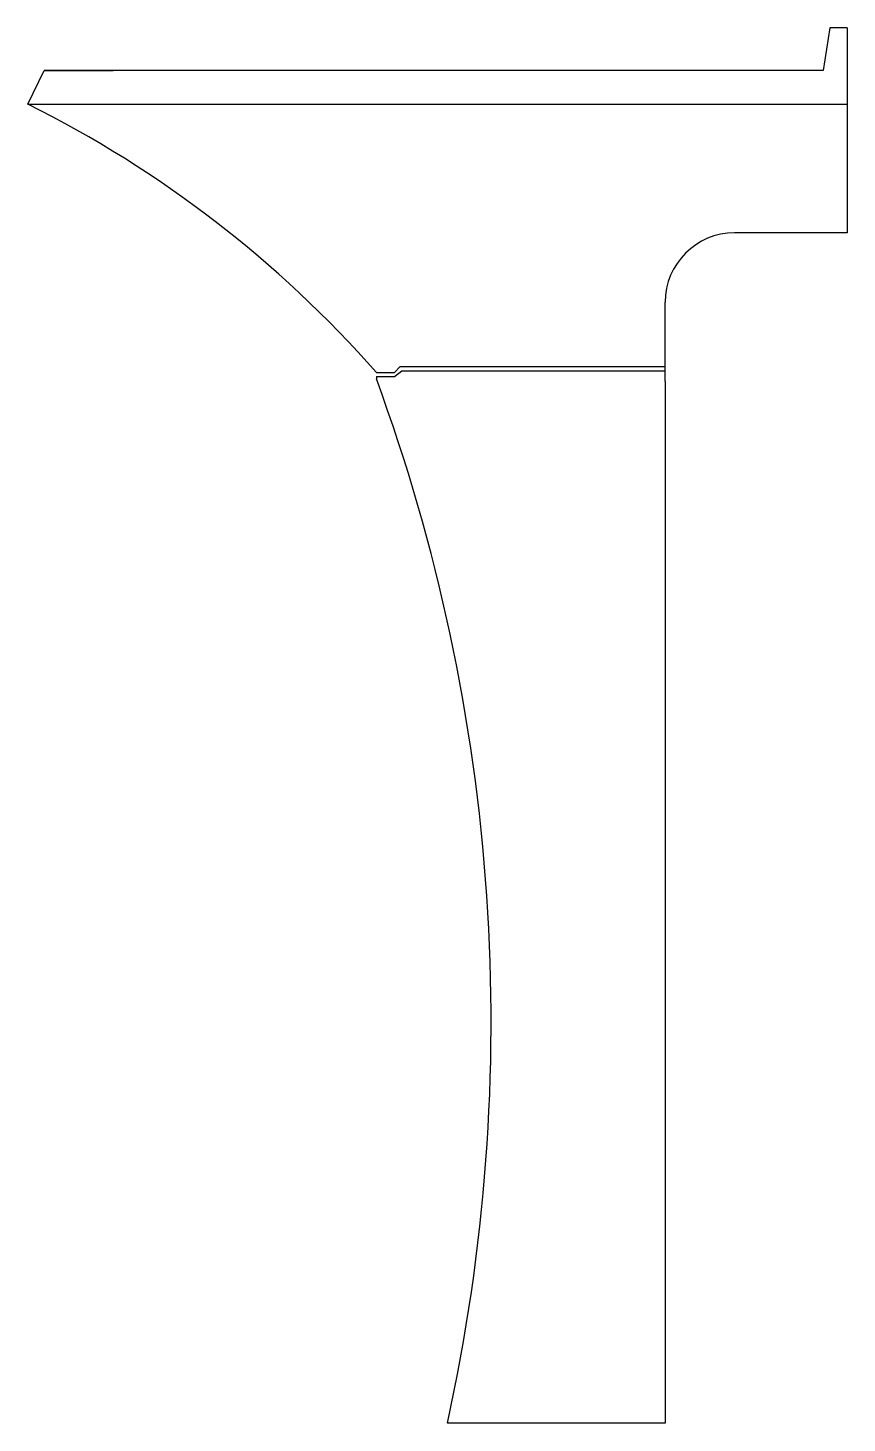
# Model space of a CAD drawing. Header units: millimetres. Extents: x -2937.523 to -2937.026, y 2974.984 to 2975.83.
import ezdxf

# ---------------------------------------------------------------- set-up
doc = ezdxf.new("R2010")
doc.units = ezdxf.units.MM
doc.header["$LTSCALE"] = 10
doc.layers.add('banheiro_louças', color=2, linetype='Continuous')

msp = doc.modelspace()

# ---------------------------------------------------------------- linework, layer by layer
at = {"layer": 'banheiro_louças'}
for p, q in [((-2937.03682, 2975.82995), (-2937.04078, 2975.80421)), ((-2937.02633, 2975.82995), (-2937.03682, 2975.82995)), ((-2937.02633, 2975.82995), (-2937.02633, 2975.70573)), ((-2937.52328, 2975.78378), (-2937.51338, 2975.80421)), ((-2937.04078, 2975.80421), (-2937.51338, 2975.80421)), ((-2937.51338, 2975.80421), (-2937.47162, 2975.80421)), ((-2937.51338, 2975.80421), (-2937.47162, 2975.80421)), ((-2937.52328, 2975.78378), (-2937.02633, 2975.78378)), ((-2937.02633, 2975.70573), (-2937.09463, 2975.70573)), ((-2937.13669, 2975.61567), (-2937.13669, 2975.66367)), ((-2937.31187, 2975.62111), (-2937.30099, 2975.62111)), ((-2937.30099, 2975.62111), (-2937.29749, 2975.62461)), ((-2937.30082, 2975.61864), (-2937.29646, 2975.62214)), ((-2937.29749, 2975.62461), (-2937.13669, 2975.62461)), ((-2937.29646, 2975.62214), (-2937.13669, 2975.62214)), ((-2937.31187, 2975.61864), (-2937.30082, 2975.61864)), ((-2937.31187, 2975.61864), (-2937.31187, 2975.61715)), ((-2937.13669, 2975.61567), (-2937.13669, 2974.98421)), ((-2937.13669, 2974.98421), (-2937.26882, 2974.98421))]:
    msp.add_line(p, q, dxfattribs=at)
for centre, radius, start, end in [((-2937.83575, 2975.15896), 0.69859, 41.41793, 63.43063), ((-2937.09463, 2975.66367), 0.04206, 90, 179.99997), ((-2938.36932, 2975.22729), 1.12702, 347.54459, 20.23816)]:
    msp.add_arc(centre, radius, start, end, dxfattribs=at)

doc.saveas('drawing.dxf')
